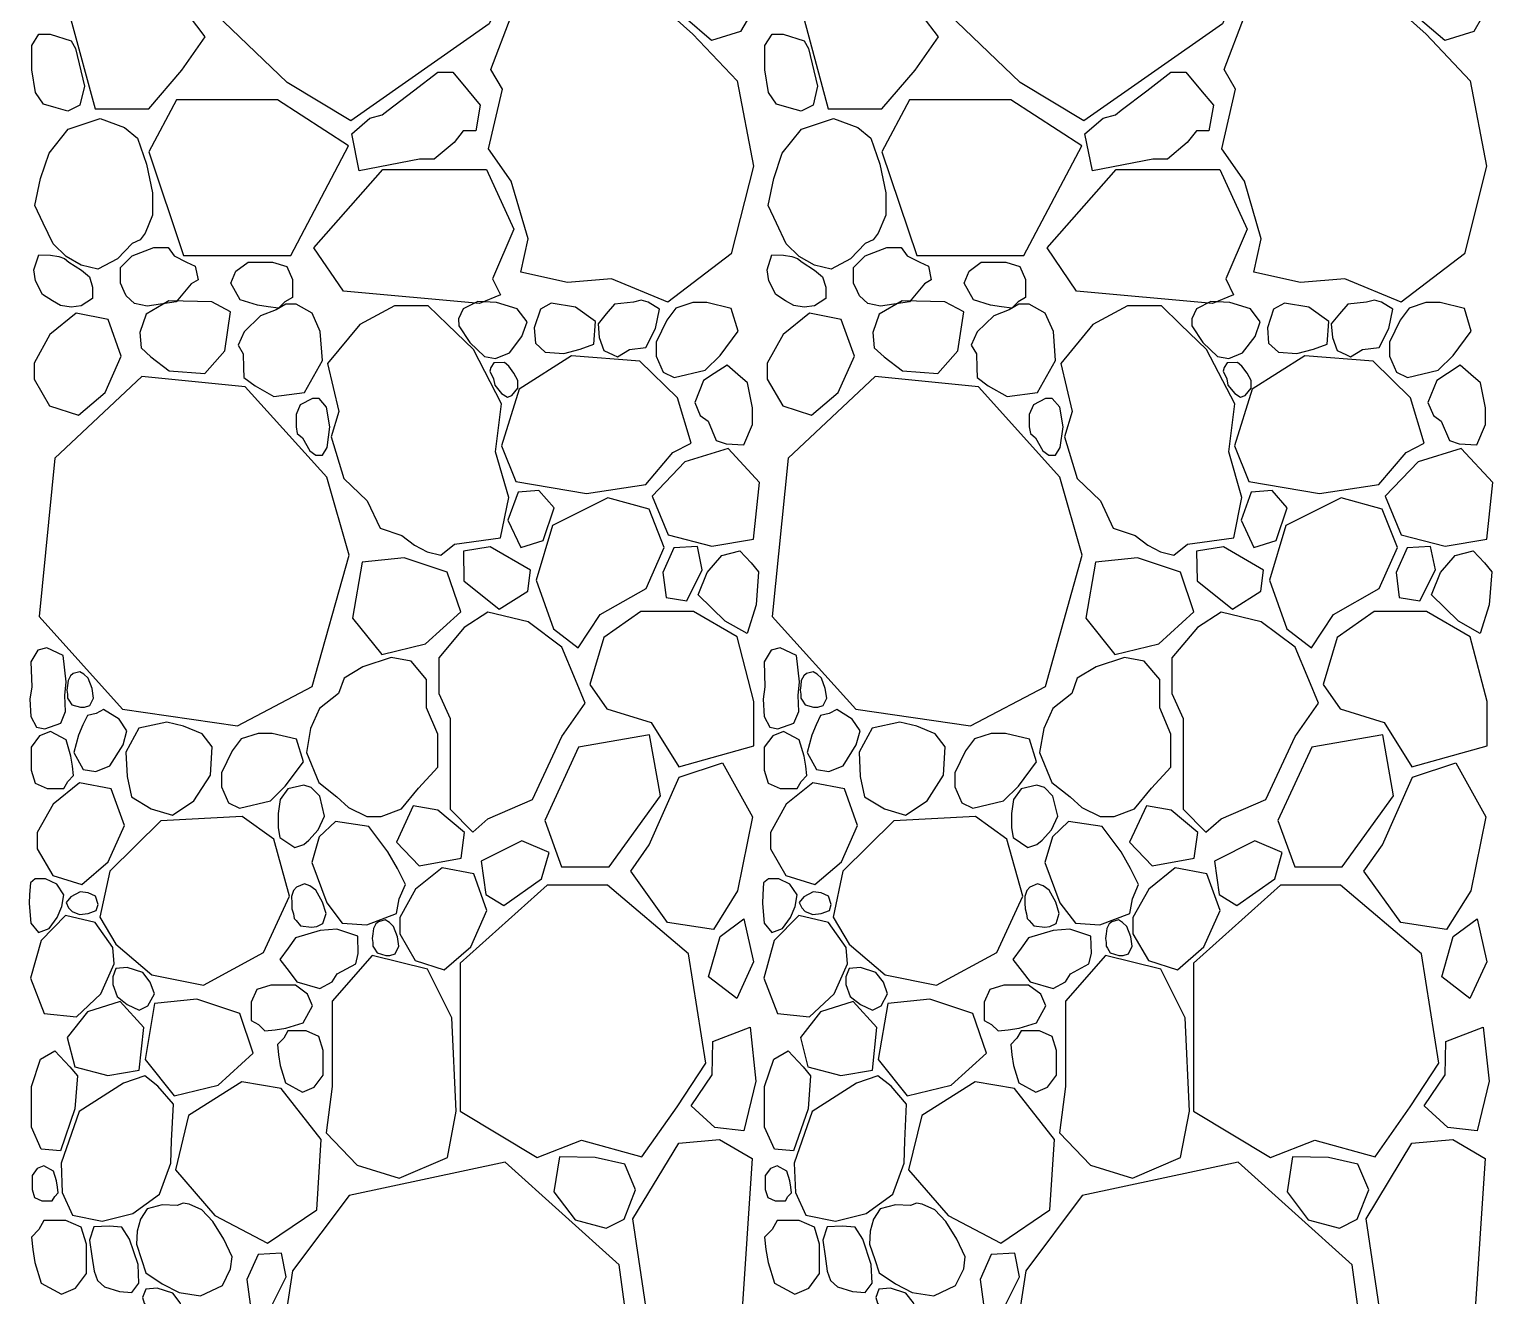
# Model space of a CAD drawing. Header units: millimetres. Extents: x 10227 to 13232, y 2 to 9351.
# Drawn here: x 11567.1 to 11743.2, y 279.1 to 431.4 of the extents above; entities that cross this region are included whole.
import ezdxf

# ---------------------------------------------------------------- set-up
doc = ezdxf.new("R2010")
doc.units = ezdxf.units.MM
doc.layers.add('RETINO', color=20, linetype='Continuous')

msp = doc.modelspace()

# ---------------------------------------------------------------- linework, layer by layer
at = {"layer": 'RETINO'}
for points in [[(11622.49, 432.08), (11605.83, 420.43), (11598.16, 425.02), (11581, 441.51), (11584.2, 465.11), (11597.93, 477.48), (11616.71, 473.44), (11623.5, 464.39), (11626.9, 442.2), (11622.49, 432.08)], [(11710.72, 432.08), (11694.06, 420.43), (11686.39, 425.02), (11669.23, 441.51), (11672.43, 465.11), (11686.16, 477.48), (11704.94, 473.44), (11711.73, 464.39), (11715.12, 442.2), (11710.72, 432.08)], [(11652.73, 431.17), (11649.25, 430.06), (11646.05, 432.8), (11644.11, 437.17), (11645.7, 441.57), (11649.51, 442.31), (11652.69, 439.77), (11654.6, 436.32), (11654.6, 434.37), (11652.73, 431.17)], [(11740.96, 431.17), (11737.47, 430.06), (11734.28, 432.8), (11732.33, 437.17), (11733.92, 441.57), (11737.74, 442.31), (11740.92, 439.77), (11742.82, 436.32), (11742.82, 434.37), (11740.96, 431.17)], [(11585.5, 426.5), (11588.32, 430.5), (11584.41, 435.68), (11579.78, 437.87), (11575.42, 437.87), (11572.16, 432.59), (11575.06, 421.87), (11581.51, 421.87), (11585.5, 426.5)], [(11631.89, 400.95), (11626.28, 402.2), (11627.17, 406.2), (11625.14, 413.17), (11622.42, 417.04), (11624.08, 424.23), (11622.68, 426.6), (11625.14, 433.01), (11635.39, 438.19), (11640.65, 436.52), (11646.99, 430.83), (11652.32, 425.21), (11654.29, 414.96), (11651.62, 404.43), (11644, 398.61), (11637.21, 401.39), (11631.89, 400.95)], [(11673.73, 426.5), (11676.54, 430.5), (11672.64, 435.68), (11668.01, 437.87), (11663.65, 437.87), (11660.38, 432.59), (11663.29, 421.87), (11669.73, 421.87), (11673.73, 426.5)], [(11720.12, 400.95), (11714.5, 402.2), (11715.39, 406.2), (11713.36, 413.17), (11710.64, 417.04), (11712.31, 424.23), (11710.91, 426.6), (11713.36, 433.01), (11723.62, 438.19), (11728.88, 436.52), (11735.22, 430.83), (11740.55, 425.21), (11742.51, 414.96), (11739.85, 404.43), (11732.22, 398.61), (11725.44, 401.39), (11720.12, 400.95)], [(11573.23, 422.3), (11571.79, 421.59), (11570.36, 421.99), (11568.84, 422.41), (11567.88, 423.83), (11567.44, 426.54), (11567.44, 429.48), (11568.31, 430.85), (11569.65, 430.85), (11572.17, 430.03), (11572.69, 429.11), (11573.77, 424.57), (11573.23, 422.3)], [(11661.46, 422.3), (11660.02, 421.59), (11658.58, 421.99), (11657.06, 422.41), (11656.11, 423.83), (11655.66, 426.54), (11655.66, 429.48), (11656.53, 430.85), (11657.88, 430.85), (11660.4, 430.03), (11660.91, 429.11), (11661.99, 424.57), (11661.46, 422.3)], [(11618.26, 417.79), (11615.88, 415.81), (11614.11, 415.81), (11606.84, 414.41), (11605.96, 418.83), (11608.14, 420.75), (11609.62, 421.13), (11610.32, 421.69), (11613.38, 424.02), (11616.3, 426.25), (11618.11, 426.25), (11619.87, 424.13), (11621.41, 422.29), (11620.86, 419.19), (11619.35, 419.19), (11618.26, 417.79)], [(11706.49, 417.79), (11704.1, 415.81), (11702.34, 415.81), (11695.07, 414.41), (11694.18, 418.83), (11696.37, 420.75), (11697.85, 421.13), (11698.55, 421.69), (11701.61, 424.02), (11704.52, 426.25), (11706.33, 426.25), (11708.1, 424.13), (11709.63, 422.29), (11709.09, 419.19), (11707.58, 419.19), (11706.49, 417.79)], [(11605.57, 417.41), (11597.02, 422.92), (11584.85, 422.92), (11581.52, 416.69), (11585.72, 404.21), (11598.61, 404.21), (11605.57, 417.41)], [(11693.8, 417.41), (11685.25, 422.92), (11673.08, 422.92), (11669.74, 416.69), (11673.95, 404.21), (11686.84, 404.21), (11693.8, 417.41)], [(11579.51, 405.65), (11577.74, 403.82), (11575.41, 402.57), (11573.4, 403.03), (11571.57, 404.1), (11570, 405.6), (11568.82, 408.11), (11567.83, 410.22), (11568.5, 413.47), (11569.54, 416.51), (11571.82, 419.4), (11575.68, 420.69), (11578.61, 419.62), (11580.18, 418.33), (11581.26, 415.19), (11581.97, 411.75), (11581.97, 409.07), (11581.08, 406.89), (11580.48, 406.08), (11579.51, 405.65)], [(11667.74, 405.65), (11665.97, 403.82), (11663.63, 402.57), (11661.62, 403.03), (11659.8, 404.1), (11658.23, 405.6), (11657.05, 408.11), (11656.05, 410.22), (11656.73, 413.47), (11657.76, 416.51), (11660.05, 419.4), (11663.91, 420.69), (11666.84, 419.62), (11668.41, 418.33), (11669.48, 415.19), (11670.2, 411.75), (11670.2, 409.07), (11669.3, 406.89), (11668.71, 406.08), (11667.74, 405.65)], [(11622.89, 401.42), (11623.84, 399.48), (11621.31, 398.43), (11604.94, 399.91), (11601.4, 405.13), (11609.69, 414.55), (11622.17, 414.55), (11625.46, 407.4), (11622.89, 401.42)], [(11711.12, 401.42), (11712.06, 399.48), (11709.54, 398.43), (11693.17, 399.91), (11689.63, 405.13), (11697.92, 414.55), (11710.4, 414.55), (11713.69, 407.4), (11711.12, 401.42)], [(11586.64, 400.79), (11584.82, 398.63), (11581.34, 398.11), (11579.81, 398.44), (11578.82, 399.38), (11578.58, 399.89), (11578.11, 400.89), (11578.11, 402.75), (11579.51, 404.16), (11582.13, 405.16), (11583.85, 405.16), (11584.56, 404.17), (11586.08, 403.43), (11587.11, 402.93), (11587.46, 401.28), (11586.64, 400.79)], [(11674.87, 400.79), (11673.05, 398.63), (11669.57, 398.11), (11668.04, 398.44), (11667.05, 399.38), (11666.8, 399.89), (11666.33, 400.89), (11666.33, 402.75), (11667.74, 404.16), (11670.35, 405.16), (11672.08, 405.16), (11672.79, 404.17), (11674.3, 403.43), (11675.33, 402.93), (11675.69, 401.28), (11674.87, 400.79)], [(11571.9, 403.4), (11573.43, 402.46), (11574.39, 401.66), (11574.77, 400.4), (11574.77, 399.05), (11573.4, 398.16), (11572.17, 397.99), (11570.91, 398.21), (11569.92, 398.74), (11568.74, 399.51), (11567.9, 401.17), (11567.71, 402.5), (11568.28, 404.29), (11569.7, 404.27), (11570.68, 404.11), (11571.37, 403.87), (11571.9, 403.4)], [(11594.6, 398.23), (11592.53, 398.87), (11591.4, 400.9), (11592, 402.31), (11593.48, 403.4), (11596.43, 403.4), (11598.12, 402.88), (11598.8, 401.34), (11598.8, 399.15), (11597.91, 398.64), (11597.14, 397.89), (11595.9, 398.02), (11594.6, 398.23)], [(11660.13, 403.4), (11661.65, 402.46), (11662.61, 401.66), (11663, 400.4), (11663, 399.05), (11661.63, 398.16), (11660.39, 397.99), (11659.13, 398.21), (11658.15, 398.74), (11656.97, 399.51), (11656.12, 401.17), (11655.93, 402.5), (11656.51, 404.29), (11657.92, 404.27), (11658.91, 404.11), (11659.59, 403.87), (11660.13, 403.4)], [(11682.83, 398.23), (11680.75, 398.87), (11679.63, 400.9), (11680.23, 402.31), (11681.7, 403.4), (11684.66, 403.4), (11686.34, 402.88), (11687.03, 401.34), (11687.03, 399.15), (11686.14, 398.64), (11685.36, 397.89), (11684.13, 398.02), (11682.83, 398.23)], [(11583.94, 398.75), (11581.19, 397.17)], [(11590.66, 392.75), (11591.37, 397.45), (11589.1, 398.63), (11583.94, 398.75)], [(11596.57, 387.26), (11600.25, 387.72), (11602.42, 391.59), (11602.15, 395.09), (11601.17, 397.27), (11599.25, 398.37), (11598.01, 398.35), (11596.84, 397.67), (11594.98, 396.97), (11592.99, 395.01), (11592.28, 393.43), (11592.89, 392.38), (11592.93, 390.7), (11592.96, 389.55), (11594.32, 388.55), (11596.57, 387.26)], [(11618.3, 369.47), (11623.85, 370.24), (11624.83, 375.12), (11623.26, 380.59), (11623.98, 386.37), (11620.58, 392.9), (11617.46, 395.93), (11615.14, 398.17), (11611.08, 398.17), (11606.9, 395.93), (11603.03, 391.21), (11604.4, 385.43), (11603.49, 382.39), (11605, 377.37), (11607.81, 374.71), (11609.35, 371.4), (11611.99, 370.53), (11613.51, 369.38), (11615.03, 368.57), (11616.66, 368.18), (11618.3, 369.47)], [(11620.15, 393.75), (11621.91, 392.07), (11623.26, 391.81), (11624.93, 392.52), (11626.43, 394.48), (11627.04, 396.24), (11625.86, 397.81), (11623.38, 398.54), (11621.11, 398.68), (11619.36, 397.81), (11618.8, 396.58), (11618.83, 395.74), (11620.15, 393.75)], [(11629.96, 398.49), (11628.65, 397.74)], [(11635.09, 393.53), (11635.28, 396.28), (11632.88, 398.01), (11629.96, 398.49)], [(11639.37, 392.91), (11641.34, 393.15), (11642.51, 395.42), (11642.99, 397.76), (11641.62, 398.6), (11640.78, 398.84), (11639.84, 398.58), (11637.58, 398.35), (11636.57, 397.2), (11635.58, 396), (11635.72, 394.36), (11636.28, 392.79), (11637.4, 392.25), (11637.91, 392.03), (11639.37, 392.91)], [(11644.76, 389.55), (11648.46, 390.43), (11650.26, 392.18), (11652.43, 395.1), (11651.6, 397.83), (11648.69, 398.54), (11646.98, 398.54), (11644.95, 397.88), (11643.88, 396.43), (11642.59, 393.78), (11642.59, 392.1), (11643.44, 390.17), (11644.76, 389.55)], [(11672.17, 398.75), (11669.41, 397.17)], [(11678.89, 392.75), (11679.59, 397.45), (11677.32, 398.63), (11672.17, 398.75)], [(11684.8, 387.26), (11688.47, 387.72), (11690.65, 391.59), (11690.38, 395.09), (11689.39, 397.27), (11687.48, 398.37), (11686.23, 398.35), (11685.07, 397.67), (11683.2, 396.97), (11681.22, 395.01), (11680.5, 393.43), (11681.12, 392.38), (11681.16, 390.7), (11681.19, 389.55), (11682.54, 388.55), (11684.8, 387.26)], [(11706.53, 369.47), (11712.08, 370.24), (11713.05, 375.12), (11711.49, 380.59), (11712.21, 386.37), (11708.81, 392.9), (11705.69, 395.93), (11703.37, 398.17), (11699.31, 398.17), (11695.13, 395.93), (11691.26, 391.21), (11692.62, 385.43), (11691.71, 382.39), (11693.23, 377.37), (11696.04, 374.71), (11697.58, 371.4), (11700.22, 370.53), (11701.74, 369.38), (11703.26, 368.57), (11704.89, 368.18), (11706.53, 369.47)], [(11708.37, 393.75), (11710.14, 392.07), (11711.48, 391.81), (11713.15, 392.52), (11714.66, 394.48), (11715.27, 396.24), (11714.08, 397.81), (11711.6, 398.54), (11709.34, 398.68), (11707.59, 397.81), (11707.03, 396.58), (11707.05, 395.74), (11708.37, 393.75)], [(11718.19, 398.49), (11716.88, 397.74)], [(11723.31, 393.53), (11723.51, 396.28), (11721.11, 398.01), (11718.19, 398.49)], [(11727.59, 392.91), (11729.57, 393.15), (11730.74, 395.42), (11731.21, 397.76), (11729.85, 398.6), (11729.01, 398.84), (11728.07, 398.58), (11725.8, 398.35), (11724.79, 397.2), (11723.81, 396), (11723.95, 394.36), (11724.51, 392.79), (11725.63, 392.25), (11726.14, 392.03), (11727.59, 392.91)], [(11732.98, 389.55), (11736.68, 390.43), (11738.49, 392.18), (11740.66, 395.1), (11739.83, 397.83), (11736.91, 398.54), (11735.2, 398.54), (11733.18, 397.88), (11732.1, 396.43), (11730.82, 393.78), (11730.82, 392.1), (11731.66, 390.17), (11732.98, 389.55)], [(11569.58, 386.11), (11573.07, 385.01), (11576.26, 387.74), (11578.21, 392.11), (11576.62, 396.51), (11572.8, 397.26), (11569.62, 394.71), (11567.72, 391.26), (11567.72, 389.32), (11569.58, 386.11)], [(11581.19, 397.17), (11580.44, 394.93), (11580.59, 393.09)], [(11628.65, 397.74), (11627.9, 395.5), (11628.05, 393.66)], [(11657.81, 386.11), (11661.29, 385.01), (11664.49, 387.74), (11666.43, 392.11), (11664.84, 396.51), (11661.03, 397.26), (11657.85, 394.71), (11655.94, 391.26), (11655.94, 389.32), (11657.81, 386.11)], [(11669.41, 397.17), (11668.66, 394.93), (11668.82, 393.09)], [(11716.88, 397.74), (11716.13, 395.5), (11716.28, 393.66)], [(11580.59, 393.09), (11581.77, 392.02)], [(11581.77, 392.02), (11583.99, 390.35), (11588.25, 390.02), (11590.66, 392.75)], [(11628.05, 393.66), (11629.24, 392.58)], [(11629.24, 392.58), (11631.45, 392.42), (11633.44, 392.94), (11635.09, 393.53)], [(11668.82, 393.09), (11670, 392.02)], [(11670, 392.02), (11672.21, 390.35), (11676.47, 390.02), (11678.89, 392.75)], [(11716.28, 393.66), (11717.46, 392.58)], [(11717.46, 392.58), (11719.68, 392.42), (11721.67, 392.94), (11723.31, 393.53)], [(11623.15, 388.61), (11623.97, 387.62), (11624.68, 387.19), (11625.21, 387.37), (11625.94, 388.27), (11625.94, 389.19), (11625.45, 390.07), (11624.84, 390.89), (11624.33, 391.36), (11623.06, 391.31), (11622.68, 390.75), (11622.57, 390.28), (11623, 389.38), (11623.15, 388.61)], [(11623.96, 381.32), (11625.68, 377.01), (11634.19, 375.6), (11641.32, 376.66), (11644.6, 380.5), (11646.78, 381.63), (11645.14, 387.09), (11640.63, 391.49), (11632.41, 392.13), (11626.08, 388.12), (11623.96, 381.32)], [(11653.12, 381.43), (11654.17, 383.87), (11654.17, 385.87), (11653.57, 388.91), (11652.41, 389.91), (11651.12, 391.02), (11649.57, 390.03), (11648.27, 389.19), (11647.22, 386.51), (11647.89, 384.95), (11648.82, 384.27), (11649.81, 381.96), (11651, 381.55), (11653.12, 381.43)], [(11711.38, 388.61), (11712.2, 387.62), (11712.91, 387.19), (11713.44, 387.37), (11714.17, 388.27), (11714.17, 389.19), (11713.68, 390.07), (11713.07, 390.89), (11712.55, 391.36), (11711.28, 391.31), (11710.91, 390.75), (11710.79, 390.28), (11711.23, 389.38), (11711.38, 388.61)], [(11712.19, 381.32), (11713.91, 377.01), (11722.42, 375.6), (11729.54, 376.66), (11732.83, 380.5), (11735, 381.63), (11733.37, 387.09), (11728.86, 391.49), (11720.64, 392.13), (11714.31, 388.12), (11712.19, 381.32)], [(11741.34, 381.43), (11742.39, 383.87), (11742.39, 385.87), (11741.79, 388.91), (11740.63, 389.91), (11739.34, 391.02), (11737.8, 390.03), (11736.5, 389.19), (11735.44, 386.51), (11736.12, 384.95), (11737.04, 384.27), (11738.04, 381.96), (11739.22, 381.55), (11741.34, 381.43)], [(11602.94, 377.53), (11593.14, 388.4), (11580.69, 389.67), (11570.23, 379.83), (11568.33, 360.78), (11578.36, 349.65), (11592.19, 347.65), (11601.18, 352.38), (11605.64, 368.17), (11602.94, 377.53)], [(11691.17, 377.53), (11681.37, 388.4), (11668.92, 389.67), (11658.45, 379.83), (11656.55, 360.78), (11666.59, 349.65), (11680.42, 347.65), (11689.41, 352.38), (11693.86, 368.17), (11691.17, 377.53)], [(11600.01, 382.27), (11600.89, 380.73), (11601.61, 380.21), (11602.41, 380.21), (11602.98, 381.13), (11603.32, 383.59), (11602.92, 385.96), (11602.01, 387.02), (11601.21, 387.02), (11599.75, 386.25), (11599.24, 385.08), (11599.24, 383.62), (11599.38, 382.78), (11600.01, 382.27)], [(11688.23, 382.27), (11689.12, 380.73), (11689.83, 380.21), (11690.63, 380.21), (11691.2, 381.13), (11691.55, 383.59), (11691.15, 385.96), (11690.23, 387.02), (11689.43, 387.02), (11687.98, 386.25), (11687.46, 385.08), (11687.46, 383.62), (11687.61, 382.78), (11688.23, 382.27)], [(11649.29, 369.23), (11654.31, 370.08), (11655.02, 376.89), (11651.23, 381.01), (11646.04, 379.39), (11642.08, 375.28), (11644.02, 370.63), (11649.29, 369.23)], [(11737.51, 369.23), (11742.54, 370.08), (11743.25, 376.89), (11739.46, 381.01), (11734.26, 379.39), (11730.31, 375.28), (11732.24, 370.63), (11737.51, 369.23)], [(11628.47, 375.94), (11625.96, 375.73), (11624.73, 372.36), (11626.28, 369.08), (11628.98, 369.91), (11630.29, 373.86), (11628.47, 375.94)], [(11716.7, 375.94), (11714.19, 375.73), (11712.96, 372.36), (11714.5, 369.08), (11717.2, 369.91), (11718.52, 373.86), (11716.7, 375.94)], [(11635.86, 361.03), (11641.38, 364.14), (11643.56, 369.09), (11641.72, 373.69), (11636.78, 375.08), (11630.11, 371.74), (11628.15, 365.17), (11630.22, 359.3), (11633.21, 357), (11635.86, 361.03)], [(11724.08, 361.03), (11729.6, 364.14), (11731.79, 369.09), (11729.95, 373.69), (11725, 375.08), (11718.33, 371.74), (11716.38, 365.17), (11718.45, 359.3), (11721.44, 357), (11724.08, 361.03)], [(11627.14, 363.83), (11627.45, 366.34), (11622.62, 369.16), (11619.38, 368.66), (11619.45, 365.07), (11623.7, 361.66), (11627.14, 363.83)], [(11643.77, 363.07), (11646.26, 362.67), (11648.11, 366.38), (11647.54, 369.2), (11644.72, 369.05), (11643.39, 366.07), (11643.77, 363.07)], [(11654.6, 362.18), (11653.51, 358.74), (11650.89, 360.23), (11647.64, 363.4), (11648.73, 366.06), (11650.49, 368.14), (11652.66, 368.69), (11654.01, 367.24), (11654.91, 366.15), (11654.6, 362.18)], [(11715.36, 363.83), (11715.68, 366.34), (11710.85, 369.16), (11707.61, 368.66), (11707.68, 365.07), (11711.92, 361.66), (11715.36, 363.83)], [(11731.99, 363.07), (11734.48, 362.67), (11736.34, 366.38), (11735.77, 369.2), (11732.95, 369.05), (11731.62, 366.07), (11731.99, 363.07)], [(11742.82, 362.18), (11741.74, 358.74), (11739.12, 360.23), (11735.87, 363.4), (11736.95, 366.06), (11738.71, 368.14), (11740.88, 368.69), (11742.24, 367.24), (11743.14, 366.15), (11742.82, 362.18)], [(11612.27, 367.85), (11607.2, 367.34), (11606.04, 360.59), (11609.55, 356.23), (11614.84, 357.51), (11619.06, 361.34), (11617.44, 366.11), (11612.27, 367.85)], [(11700.5, 367.85), (11695.43, 367.34), (11694.27, 360.59), (11697.78, 356.23), (11703.07, 357.51), (11707.28, 361.34), (11705.67, 366.11), (11700.5, 367.85)], [(11622.33, 336.46), (11627.71, 338.78), (11631.24, 346.34), (11634.03, 350.35), (11632.88, 353.15), (11631.24, 357.1), (11627.16, 360.16), (11622.33, 361.32), (11619.48, 359.48), (11616.42, 355.8), (11616.42, 351.51), (11617.78, 348.52), (11617.78, 345.52), (11617.78, 340.55), (11617.78, 337.62), (11620.5, 334.83), (11622.33, 336.46)], [(11641.96, 348.03), (11645.29, 342.71), (11654.35, 345.24), (11654.35, 350.55), (11652.31, 358.33), (11647.06, 361.4), (11640.73, 361.4), (11636.3, 358.26), (11634.6, 352.6), (11636.64, 349.67), (11641.96, 348.03)], [(11710.56, 336.46), (11715.93, 338.78), (11719.47, 346.34), (11722.26, 350.35), (11721.1, 353.15), (11719.47, 357.1), (11715.39, 360.16), (11710.56, 361.32), (11707.7, 359.48), (11704.64, 355.8), (11704.64, 351.51), (11706, 348.52), (11706, 345.52), (11706, 340.55), (11706, 337.62), (11708.72, 334.83), (11710.56, 336.46)], [(11730.18, 348.03), (11733.52, 342.71), (11742.58, 345.24), (11742.58, 350.55), (11740.53, 358.33), (11735.29, 361.4), (11728.96, 361.4), (11724.53, 358.26), (11722.83, 352.6), (11724.87, 349.67), (11730.18, 348.03)], [(11567.22, 350.83), (11567.34, 348.75), (11568.03, 347.46), (11569, 347.26), (11570.92, 347.96), (11571.51, 349.36), (11571.42, 351.29), (11571.6, 352.94), (11571.24, 356.11), (11569.26, 357), (11568.19, 356.72), (11567.33, 355.35), (11567.44, 352.31), (11567.22, 350.83)], [(11601.98, 340.81), (11604.15, 339.11), (11605.56, 337.82), (11607.78, 336.73), (11609.47, 336.73), (11611.93, 337.66), (11613.98, 340.15), (11616.3, 342.68), (11616.3, 346.62), (11614.95, 349.79), (11614.95, 353.22), (11613.08, 355.42), (11610.69, 355.85), (11607.29, 354.75), (11605.02, 353.36), (11604.37, 351.52), (11602.08, 349.72), (11600.98, 347.31), (11600.49, 344.41), (11601.98, 340.81)], [(11655.45, 350.83), (11655.57, 348.75), (11656.26, 347.46), (11657.23, 347.26), (11659.15, 347.96), (11659.74, 349.36), (11659.65, 351.29), (11659.83, 352.94), (11659.47, 356.11), (11657.49, 357), (11656.42, 356.72), (11655.56, 355.35), (11655.67, 352.31), (11655.45, 350.83)], [(11690.21, 340.81), (11692.38, 339.11), (11693.79, 337.82), (11696, 336.73), (11697.7, 336.73), (11700.15, 337.66), (11702.2, 340.15), (11704.53, 342.68), (11704.53, 346.62), (11703.17, 349.79), (11703.17, 353.22), (11701.3, 355.42), (11698.92, 355.85), (11695.52, 354.75), (11693.25, 353.36), (11692.6, 351.52), (11690.31, 349.72), (11689.21, 347.31), (11688.72, 344.41), (11690.21, 340.81)], [(11572.26, 350.17), (11573.3, 349.88), (11573.8, 349.88), (11574.44, 350.06), (11574.88, 350.97), (11574.71, 352.12), (11574.24, 353.37), (11573.72, 353.86), (11573.24, 354.14), (11572.44, 353.93), (11572.1, 353.66), (11571.82, 353.1), (11571.75, 352.48), (11571.68, 351.92), (11571.75, 351.43), (11571.75, 350.97), (11571.9, 350.74), (11572.26, 350.17)], [(11660.49, 350.17), (11661.53, 349.88), (11662.03, 349.88), (11662.66, 350.06), (11663.11, 350.97), (11662.93, 352.12), (11662.47, 353.37), (11661.95, 353.86), (11661.46, 354.14), (11660.66, 353.93), (11660.33, 353.66), (11660.04, 353.1), (11659.98, 352.48), (11659.91, 351.92), (11659.98, 351.43), (11659.98, 350.97), (11660.13, 350.74), (11660.49, 350.17)], [(11573.08, 346.53), (11572.51, 344.44), (11573.64, 342.4), (11575.15, 342.16), (11576.85, 342.83), (11578.43, 345.34), (11578.88, 347.04), (11577.94, 348.44), (11576.08, 349.61), (11575.18, 349.12), (11574.13, 348.86), (11573.59, 347.75), (11573.08, 346.53)], [(11661.3, 346.53), (11660.74, 344.44), (11661.86, 342.4), (11663.37, 342.16), (11665.08, 342.83), (11666.65, 345.34), (11667.11, 347.04), (11666.17, 348.44), (11664.31, 349.61), (11663.4, 349.12), (11662.36, 348.86), (11661.82, 347.75), (11661.3, 346.53)], [(11572.16, 344), (11571.57, 345.93), (11569.68, 346.97), (11568.38, 346.42), (11567.36, 345.05), (11567.36, 342.3), (11567.85, 340.74), (11569.28, 340.1), (11571.31, 340.1), (11571.79, 340.93), (11572.48, 341.65), (11572.35, 342.79), (11572.16, 344)], [(11586.96, 338.6), (11588.93, 341.69), (11589.14, 345.09), (11587.94, 346.68), (11585.72, 347.59), (11583.68, 348.06), (11580.34, 347.36), (11578.77, 344.45), (11578.92, 341.54), (11579.44, 339.09), (11581.81, 337.63), (11584.36, 336.89), (11586.96, 338.6)], [(11660.39, 344), (11659.8, 345.93), (11657.91, 346.97), (11656.6, 346.42), (11655.59, 345.05), (11655.59, 342.3), (11656.07, 340.74), (11657.5, 340.1), (11659.54, 340.1), (11660.01, 340.93), (11660.71, 341.65), (11660.58, 342.79), (11660.39, 344)], [(11675.19, 338.6), (11677.16, 341.69), (11677.37, 345.09), (11676.16, 346.68), (11673.94, 347.59), (11671.91, 348.06), (11668.57, 347.36), (11666.99, 344.45), (11667.14, 341.54), (11667.66, 339.09), (11670.04, 337.63), (11672.59, 336.89), (11675.19, 338.6)], [(11592.45, 337.73), (11596.15, 338.61), (11597.95, 340.37), (11600.13, 343.29), (11599.3, 346.02), (11596.38, 346.72), (11594.67, 346.72), (11592.64, 346.07), (11591.57, 344.62), (11590.29, 341.97), (11590.29, 340.29), (11591.13, 338.36), (11592.45, 337.73)], [(11631.19, 330.68), (11636.92, 330.68), (11643.09, 339.21), (11641.79, 346.57), (11633.25, 345.06), (11629.17, 336.24)], [(11680.68, 337.73), (11684.38, 338.61), (11686.18, 340.37), (11688.36, 343.29), (11687.52, 346.02), (11684.61, 346.72), (11682.9, 346.72), (11680.87, 346.07), (11679.8, 344.62), (11678.52, 341.97), (11678.52, 340.29), (11679.36, 338.36), (11680.68, 337.73)], [(11719.42, 330.68), (11725.14, 330.68), (11731.32, 339.21), (11730.02, 346.57), (11721.48, 345.06), (11717.4, 336.24)], [(11643.96, 323.97), (11639.52, 330.15), (11641.75, 333.33), (11645.35, 341.45), (11650.58, 343.19), (11654.18, 336.69), (11652.38, 327.79)], [(11732.18, 323.97), (11727.75, 330.15), (11729.97, 333.33), (11733.58, 341.45), (11738.81, 343.19), (11742.41, 336.69), (11740.61, 327.79)], [(11569.97, 329.63), (11573.46, 328.53), (11576.65, 331.27), (11578.59, 335.63), (11577, 340.04), (11573.19, 340.78), (11570.01, 338.23), (11568.11, 334.79), (11568.11, 332.84), (11569.97, 329.63)], [(11602.68, 336.78), (11602.09, 339.16), (11601.08, 340.22), (11600.18, 340.5), (11598.27, 340.04), (11597.34, 338.79), (11597.1, 337.1), (11597.09, 335.37), (11597.31, 334.2), (11599.09, 332.98), (11600.17, 333.35), (11600.8, 333.88), (11601.92, 335.11), (11602.68, 336.78)], [(11658.2, 329.63), (11661.68, 328.53), (11664.88, 331.27), (11666.82, 335.63), (11665.23, 340.04), (11661.42, 340.78), (11658.24, 338.23), (11656.33, 334.79), (11656.33, 332.84), (11658.2, 329.63)], [(11690.9, 336.78), (11690.32, 339.16), (11689.3, 340.22), (11688.4, 340.5), (11686.5, 340.04), (11685.56, 338.79), (11685.33, 337.1), (11685.32, 335.37), (11685.54, 334.2), (11687.31, 332.98), (11688.39, 333.35), (11689.03, 333.88), (11690.14, 335.11), (11690.9, 336.78)], [(11596.56, 334.02), (11592.77, 336.71), (11582.96, 336.21), (11576.82, 330.14), (11575.64, 324.6), (11577.57, 321.37), (11581.91, 317.67), (11588.09, 316.43), (11595.34, 320.35), (11598.47, 327.16), (11596.56, 334.02)], [(11613.35, 338.03), (11611.32, 333.63), (11614.04, 330.78), (11619.1, 331.73), (11619.52, 334.82), (11616.32, 337.5), (11613.35, 338.03)], [(11684.79, 334.02), (11681, 336.71), (11671.18, 336.21), (11665.05, 330.14), (11663.86, 324.6), (11665.8, 321.37), (11670.14, 317.67), (11676.31, 316.43), (11683.57, 320.35), (11686.7, 327.16), (11684.79, 334.02)], [(11701.58, 338.03), (11699.55, 333.63), (11702.27, 330.78), (11707.32, 331.73), (11707.75, 334.82), (11704.55, 337.5), (11701.58, 338.03)], [(11610.3, 332.49), (11608.01, 335.52), (11603.98, 336.13), (11602.03, 334.29), (11601.14, 331.21), (11602.93, 326.35), (11604.8, 323.9), (11607.75, 323.71), (11611.35, 325.04), (11611.65, 326.81), (11612.41, 328.54), (11611.44, 330.48), (11610.3, 332.49)], [(11629.17, 336.24), (11631.19, 330.68)], [(11698.53, 332.49), (11696.23, 335.52), (11692.2, 336.13), (11690.26, 334.29), (11689.36, 331.21), (11691.16, 326.35), (11693.03, 323.9), (11695.98, 323.71), (11699.58, 325.04), (11699.88, 326.81), (11700.63, 328.54), (11699.67, 330.48), (11698.53, 332.49)], [(11717.4, 336.24), (11719.42, 330.68)], [(11622.09, 327.33), (11624.24, 326.01), (11628.8, 329.23), (11629.69, 332.39), (11626.4, 333.81), (11621.54, 331.36), (11622.09, 327.33)], [(11710.31, 327.33), (11712.46, 326.01), (11717.03, 329.23), (11717.92, 332.39), (11714.63, 333.81), (11709.76, 331.36), (11710.31, 327.33)], [(11613.58, 319.4), (11617.07, 318.3), (11620.27, 321.04), (11622.21, 325.41), (11620.62, 329.81), (11616.81, 330.55), (11613.63, 328), (11611.72, 324.56), (11611.72, 322.61), (11613.58, 319.4)], [(11701.81, 319.4), (11705.3, 318.3), (11708.49, 321.04), (11710.44, 325.41), (11708.85, 329.81), (11705.03, 330.55), (11701.85, 328), (11699.95, 324.56), (11699.95, 322.61), (11701.81, 319.4)], [(11567.33, 323.91), (11568.27, 322.76), (11569.55, 323.26), (11570.5, 324.56), (11571.08, 325.9), (11571.32, 327.3), (11570.46, 328.57), (11569.1, 329.24), (11567.85, 329.24), (11567.27, 328.75), (11567.18, 327.36), (11567.14, 326.25), (11567.33, 323.91)], [(11573.19, 324.92), (11574.21, 325.05), (11575.19, 325.4), (11575.42, 326.13), (11575.11, 327.15), (11574.21, 327.56), (11573.27, 327.67), (11572.13, 327.07), (11571.57, 326.37), (11571.86, 325.73), (11572.29, 325.31), (11573.19, 324.92)], [(11599.79, 323.58), (11601.12, 323.41), (11601.74, 323.5), (11602.48, 323.84), (11602.86, 325.05), (11602.43, 326.43), (11601.63, 327.88), (11600.91, 328.38), (11600.25, 328.64), (11599.31, 328.22), (11598.95, 327.83), (11598.7, 327.09), (11598.74, 326.32), (11598.75, 325.62), (11598.93, 325.03), (11599.02, 324.47), (11599.25, 324.22), (11599.79, 323.58)], [(11640.86, 295.79), (11645.09, 301.82), (11648.56, 307.05), (11646.46, 320.22), (11636.71, 328.46), (11629.47, 328.46), (11619, 319.09), (11619, 301.26), (11628.26, 295.72), (11633.59, 297.79), (11640.86, 295.79)], [(11652.38, 327.79), (11649.46, 323.15)], [(11655.56, 323.91), (11656.49, 322.76), (11657.78, 323.26), (11658.73, 324.56), (11659.31, 325.9), (11659.55, 327.3), (11658.68, 328.57), (11657.33, 329.24), (11656.08, 329.24), (11655.49, 328.75), (11655.41, 327.36), (11655.37, 326.25), (11655.56, 323.91)], [(11661.42, 324.92), (11662.44, 325.05), (11663.42, 325.4), (11663.65, 326.13), (11663.33, 327.15), (11662.44, 327.56), (11661.49, 327.67), (11660.36, 327.07), (11659.79, 326.37), (11660.09, 325.73), (11660.52, 325.31), (11661.42, 324.92)], [(11688.02, 323.58), (11689.35, 323.41), (11689.96, 323.5), (11690.71, 323.84), (11691.08, 325.05), (11690.66, 326.43), (11689.85, 327.88), (11689.13, 328.38), (11688.48, 328.64), (11687.54, 328.22), (11687.17, 327.83), (11686.93, 327.09), (11686.96, 326.32), (11686.98, 325.62), (11687.16, 325.03), (11687.24, 324.47), (11687.47, 324.22), (11688.02, 323.58)], [(11729.08, 295.79), (11733.31, 301.82), (11736.78, 307.05), (11734.69, 320.22), (11724.94, 328.46), (11717.69, 328.46), (11707.23, 319.09), (11707.23, 301.26), (11716.49, 295.72), (11721.82, 297.79), (11729.08, 295.79)], [(11740.61, 327.79), (11737.69, 323.15)], [(11575.09, 323.99), (11571.52, 324.8), (11568.56, 321.8), (11567.29, 317.29), (11568.94, 313.03), (11572.81, 312.61), (11575.76, 315.41), (11577.37, 319.01), (11577.21, 320.95), (11575.09, 323.99)], [(11609, 320.31), (11610.05, 320.01), (11610.54, 320.01), (11611.18, 320.19), (11611.62, 321.11), (11611.45, 322.26), (11610.98, 323.51), (11610.47, 323.99), (11609.98, 324.28), (11609.18, 324.06), (11608.84, 323.8), (11608.56, 323.24), (11608.49, 322.62), (11608.42, 322.06), (11608.49, 321.56), (11608.49, 321.11), (11608.65, 320.88), (11609, 320.31)], [(11652.28, 314.84), (11648.89, 317.43), (11650.26, 322.31), (11653.14, 324.43), (11654.3, 319.25), (11652.28, 314.84)], [(11663.31, 323.99), (11659.75, 324.8), (11656.79, 321.8), (11655.52, 317.29), (11657.17, 313.03), (11661.03, 312.61), (11663.99, 315.41), (11665.6, 319.01), (11665.44, 320.95), (11663.31, 323.99)], [(11697.23, 320.31), (11698.27, 320.01), (11698.77, 320.01), (11699.41, 320.19), (11699.85, 321.11), (11699.68, 322.26), (11699.21, 323.51), (11698.69, 323.99), (11698.21, 324.28), (11697.41, 324.06), (11697.07, 323.8), (11696.79, 323.24), (11696.72, 322.62), (11696.65, 322.06), (11696.72, 321.56), (11696.72, 321.11), (11696.87, 320.88), (11697.23, 320.31)], [(11740.51, 314.84), (11737.12, 317.43), (11738.49, 322.31), (11741.36, 324.43), (11742.52, 319.25), (11740.51, 314.84)], [(11606.66, 322.35), (11604.14, 323.18), (11602.15, 323.01), (11599.17, 322.15), (11598.28, 320.9), (11597.28, 319.52), (11598.4, 318.07), (11599.35, 316.85), (11602.12, 316.03), (11603.61, 316.84), (11604.2, 317.82), (11606.42, 319.01), (11606.72, 320.23), (11606.66, 322.35)], [(11649.46, 323.15), (11643.96, 323.97)], [(11694.89, 322.35), (11692.36, 323.18), (11690.37, 323.01), (11687.4, 322.15), (11686.5, 320.9), (11685.5, 319.52), (11686.63, 318.07), (11687.58, 316.85), (11690.34, 316.03), (11691.84, 316.84), (11692.43, 317.82), (11694.64, 319.01), (11694.95, 320.23), (11694.89, 322.35)], [(11737.69, 323.15), (11732.18, 323.97)], [(11611.66, 293.24), (11617.46, 295.71), (11618.53, 301.27), (11617.99, 312.5), (11615.06, 318.37), (11608.42, 320), (11603.61, 314.53), (11603.61, 304.25), (11602.88, 298.67), (11606.6, 294.79), (11611.66, 293.24)], [(11699.89, 293.24), (11705.69, 295.71), (11706.76, 301.27), (11706.22, 312.5), (11703.29, 318.37), (11696.65, 320), (11691.84, 314.53), (11691.84, 304.25), (11691.11, 298.67), (11694.83, 294.79), (11699.89, 293.24)], [(11577.71, 315.09), (11578.93, 314.11), (11580.37, 313.42), (11581.42, 313.94), (11582.2, 315.38), (11581.7, 316.8), (11580.8, 317.95), (11578.93, 318.56), (11577.56, 318.43), (11577.18, 317.43), (11577.18, 316.5), (11577.71, 315.09)], [(11665.93, 315.09), (11667.16, 314.11), (11668.6, 313.42), (11669.64, 313.94), (11670.43, 315.38), (11669.92, 316.8), (11669.03, 317.95), (11667.16, 318.56), (11665.79, 318.43), (11665.41, 317.43), (11665.41, 316.5), (11665.93, 315.09)], [(11598.03, 311.28), (11600.11, 311.92), (11601.23, 313.96), (11600.63, 315.36), (11599.16, 316.45), (11596.2, 316.45), (11594.51, 315.93), (11593.83, 314.39), (11593.83, 312.2), (11594.72, 311.69), (11595.5, 310.94), (11596.73, 311.07), (11598.03, 311.28)], [(11686.26, 311.28), (11688.33, 311.92), (11689.46, 313.96), (11688.86, 315.36), (11687.38, 316.45), (11684.43, 316.45), (11682.74, 315.93), (11682.06, 314.39), (11682.06, 312.2), (11682.95, 311.69), (11683.72, 310.94), (11684.95, 311.07), (11686.26, 311.28)], [(11576.59, 305.57), (11580.38, 306.21), (11580.92, 311.36), (11578.06, 314.46), (11574.13, 313.24), (11571.72, 310.14), (11572.61, 306.63), (11576.59, 305.57)], [(11587.3, 314.75), (11582.23, 314.24), (11581.07, 307.49), (11584.57, 303.13), (11589.86, 304.41), (11594.08, 308.24), (11592.46, 313.01), (11587.3, 314.75)], [(11664.81, 305.57), (11668.61, 306.21), (11669.14, 311.36), (11666.28, 314.46), (11662.36, 313.24), (11659.94, 310.14), (11660.83, 306.63), (11664.81, 305.57)], [(11675.52, 314.75), (11670.45, 314.24), (11669.29, 307.49), (11672.8, 303.13), (11678.09, 304.41), (11682.31, 308.24), (11680.69, 313.01), (11675.52, 314.75)], [(11597.35, 306.76), (11597.99, 304.68), (11600.03, 303.55), (11601.43, 304.15), (11602.52, 305.63), (11602.52, 308.58), (11602, 310.27), (11600.46, 310.96), (11598.27, 310.96), (11597.76, 310.07), (11597.01, 309.29), (11597.14, 308.06), (11597.35, 306.76)], [(11649.31, 305.64), (11649.38, 309.65), (11653.88, 311.38), (11654.57, 304.88), (11653.13, 298.91)], [(11685.58, 306.76), (11686.21, 304.68), (11688.25, 303.55), (11689.66, 304.15), (11690.75, 305.63), (11690.75, 308.58), (11690.23, 310.27), (11688.69, 310.96), (11686.49, 310.96), (11685.98, 310.07), (11685.24, 309.29), (11685.37, 308.06), (11685.58, 306.76)], [(11737.54, 305.64), (11737.6, 309.65), (11742.11, 311.38), (11742.8, 304.88), (11741.36, 298.91)], [(11572.62, 301.56), (11570.89, 296.51), (11568.57, 296.72), (11567.41, 299.34), (11567.4, 304.23), (11568.51, 307.53), (11570.23, 308.55), (11572.03, 306.62), (11572.93, 305.53), (11572.62, 301.56)], [(11660.85, 301.56), (11659.12, 296.51), (11656.8, 296.72), (11655.63, 299.34), (11655.63, 304.23), (11656.74, 307.53), (11658.45, 308.55), (11660.26, 306.62), (11661.16, 305.53), (11660.85, 301.56)], [(11584.26, 297.7), (11584.5, 302.13), (11582.61, 304.27), (11581.04, 305.53), (11578.47, 304.63), (11573.14, 301.22), (11570.97, 295.02), (11571.1, 291.5), (11572.34, 288.75), (11575.93, 288.04), (11579.62, 288.97), (11582.82, 291.28), (11584.18, 295.03), (11584.26, 297.7)], [(11592.72, 304.79), (11586.31, 300.76), (11584.73, 294.21)], [(11602.27, 297.89), (11597.47, 303.99), (11592.72, 304.79)], [(11649.62, 299.33), (11646.78, 301.91), (11649.31, 305.64)], [(11672.49, 297.7), (11672.72, 302.13), (11670.84, 304.27), (11669.26, 305.53), (11666.7, 304.63), (11661.37, 301.22), (11659.19, 295.02), (11659.33, 291.5), (11660.57, 288.75), (11664.16, 288.04), (11667.85, 288.97), (11671.04, 291.28), (11672.41, 295.03), (11672.49, 297.7)], [(11680.95, 304.79), (11674.54, 300.76), (11672.95, 294.21)], [(11690.5, 297.89), (11685.7, 303.99), (11680.95, 304.79)], [(11737.84, 299.33), (11735, 301.91), (11737.54, 305.64)], [(11584.73, 294.21), (11589.48, 288.72), (11595.81, 285.42), (11601.73, 289.42), (11602.27, 297.89)], [(11650.1, 258.26), (11643.94, 260.3), (11639.78, 288.31), (11645.3, 297.42), (11650.2, 297.87), (11654.13, 295.58), (11652.85, 276.31)], [(11653.13, 298.91), (11649.62, 299.33)], [(11672.95, 294.21), (11677.7, 288.72), (11684.04, 285.42), (11689.96, 289.42), (11690.5, 297.89)], [(11738.32, 258.26), (11732.17, 260.3), (11728.01, 288.31), (11733.52, 297.42), (11738.43, 297.87), (11742.35, 295.58), (11741.07, 276.31)], [(11741.36, 298.91), (11737.84, 299.33)], [(11570.43, 292.89), (11570.07, 294.07), (11568.91, 294.71), (11568.11, 294.37), (11567.49, 293.53), (11567.49, 291.84), (11567.78, 290.88), (11568.66, 290.49), (11569.91, 290.49), (11570.2, 291), (11570.63, 291.44), (11570.55, 292.14), (11570.43, 292.89)], [(11599.84, 249.77), (11616.5, 238.12), (11624.17, 242.7), (11641.33, 259.19), (11638.13, 282.79), (11624.4, 295.16), (11605.62, 291.13), (11598.83, 282.08), (11595.43, 259.88), (11599.84, 249.77)], [(11638.79, 294.91), (11635.25, 295.71), (11630.93, 295.77), (11630.26, 291.59), (11632.83, 288.22)], [(11638.72, 288.28), (11640.1, 291.81), (11638.79, 294.91)], [(11658.66, 292.89), (11658.3, 294.07), (11657.14, 294.71), (11656.33, 294.37), (11655.71, 293.53), (11655.71, 291.84), (11656.01, 290.88), (11656.89, 290.49), (11658.14, 290.49), (11658.43, 291), (11658.85, 291.44), (11658.78, 292.14), (11658.66, 292.89)], [(11688.06, 249.77), (11704.73, 238.12), (11712.39, 242.7), (11729.56, 259.19), (11726.35, 282.79), (11712.62, 295.16), (11693.85, 291.13), (11687.06, 282.08), (11683.66, 259.88), (11688.06, 249.77)], [(11727.01, 294.91), (11723.47, 295.71), (11719.16, 295.77), (11718.49, 291.59), (11721.05, 288.22)], [(11726.95, 288.28), (11728.33, 291.81), (11727.01, 294.91)], [(11584.95, 289.95), (11583.15, 290.03), (11581.32, 289.52), (11580.52, 288.3), (11580.11, 286.85), (11580.03, 285.3), (11580.66, 283.43), (11581.18, 281.85), (11583.13, 280.51), (11585.16, 279.45), (11587.76, 279.08), (11590.38, 280.32), (11591.36, 282.31), (11591.54, 283.75), (11590.54, 285.9), (11589.22, 288.02), (11587.91, 289.4), (11586.37, 290.08), (11585.67, 290.21), (11584.95, 289.95)], [(11673.18, 289.95), (11671.37, 290.03), (11669.55, 289.52), (11668.74, 288.3), (11668.33, 286.85), (11668.26, 285.3), (11668.88, 283.43), (11669.41, 281.85), (11671.36, 280.51), (11673.38, 279.45), (11675.98, 279.08), (11678.6, 280.32), (11679.59, 282.31), (11679.77, 283.75), (11678.77, 285.9), (11677.45, 288.02), (11676.13, 289.4), (11674.6, 290.08), (11673.9, 290.21), (11673.18, 289.95)], [(11567.81, 283.09), (11568.57, 280.6), (11571.02, 279.25), (11572.71, 279.97), (11574.01, 281.74), (11574.01, 285.29), (11573.39, 287.31), (11571.54, 288.13), (11568.91, 288.13), (11568.3, 287.06), (11567.4, 286.13), (11567.56, 284.65), (11567.81, 283.09)], [(11576.18, 280.14), (11577.98, 279.59), (11579.49, 279.48), (11580.34, 280.59), (11580.24, 282.85), (11579.21, 285.89), (11578.3, 287.31), (11576.74, 287.44), (11574.93, 287.36), (11574.39, 285.77), (11574.68, 283.83), (11574.94, 282.03), (11575.34, 280.89), (11576.18, 280.14)], [(11632.83, 288.22), (11636.57, 287.2), (11638.72, 288.28)], [(11656.04, 283.09), (11656.8, 280.6), (11659.25, 279.25), (11660.93, 279.97), (11662.24, 281.74), (11662.24, 285.29), (11661.62, 287.31), (11659.77, 288.13), (11657.14, 288.13), (11656.53, 287.06), (11655.63, 286.13), (11655.79, 284.65), (11656.04, 283.09)], [(11664.4, 280.14), (11666.21, 279.59), (11667.72, 279.48), (11668.56, 280.59), (11668.46, 282.85), (11667.44, 285.89), (11666.53, 287.31), (11664.97, 287.44), (11663.15, 287.36), (11662.62, 285.77), (11662.9, 283.83), (11663.17, 282.03), (11663.56, 280.89), (11664.4, 280.14)], [(11721.05, 288.22), (11724.8, 287.2), (11726.95, 288.28)], [(11593.72, 278.05), (11596.21, 277.65), (11598.07, 281.37), (11597.49, 284.18), (11594.68, 284.03), (11593.34, 281.05), (11593.72, 278.05)], [(11681.95, 278.05), (11684.44, 277.65), (11686.29, 281.37), (11685.72, 284.18), (11682.9, 284.03), (11681.57, 281.05), (11681.95, 278.05)], [(11581.79, 276.81), (11583.02, 276.12), (11583.98, 275.82), (11584.88, 276.15), (11585.81, 276.81), (11585.3, 278.23), (11584.41, 279.38), (11582.54, 279.99), (11581.16, 279.86), (11580.78, 278.86), (11580.98, 278.17), (11581.79, 276.81)], [(11670.02, 276.81), (11671.24, 276.12), (11672.21, 275.82), (11673.11, 276.15), (11674.03, 276.81), (11673.53, 278.23), (11672.64, 279.38), (11670.76, 279.99), (11669.39, 279.86), (11669.01, 278.86), (11669.21, 278.17), (11670.02, 276.81)]]:
    msp.add_lwpolyline(points, dxfattribs=at)

doc.saveas('drawing.dxf')
